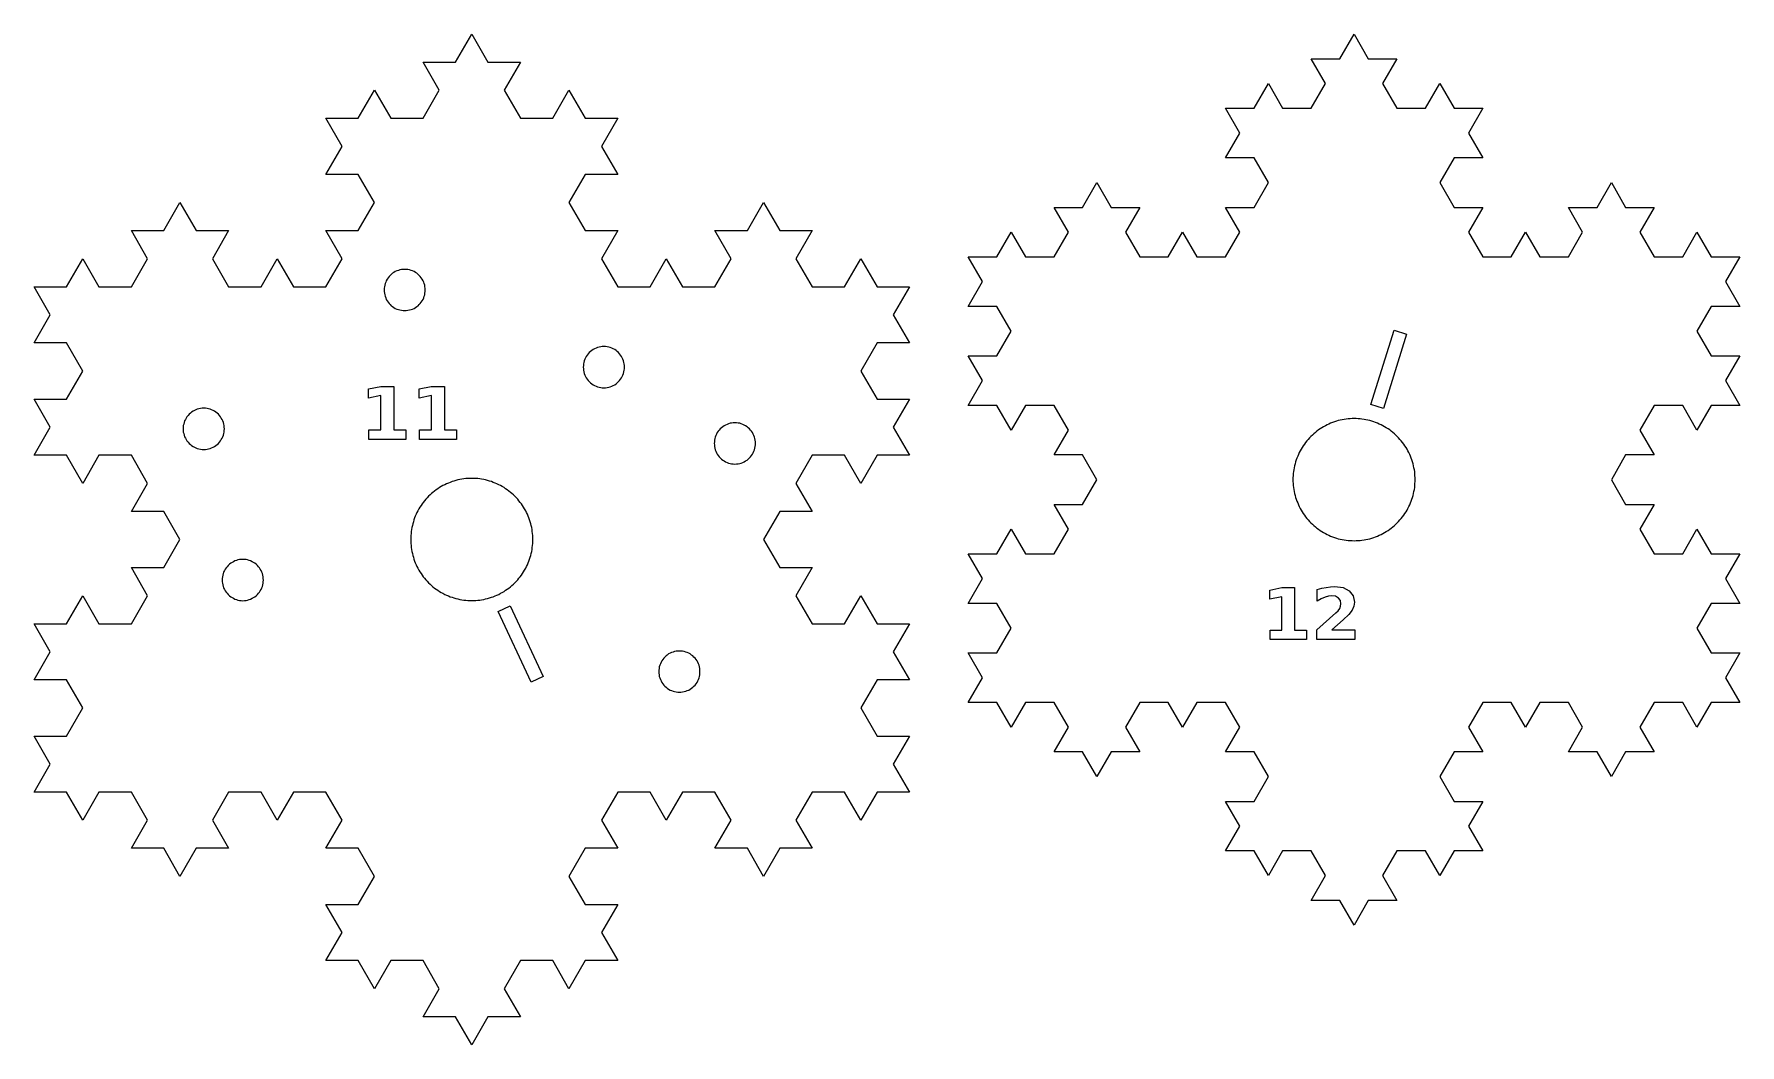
# Model space of a CAD drawing. Header units: millimetres. Extents: x 0 to 476, y 5 to 280.
# Drawn here: x 232.7 to 348.6, y 83.3 to 152 of the extents above; entities that cross this region are included whole.
import ezdxf

# ---------------------------------------------------------------- set-up
doc = ezdxf.new("R2010")
doc.units = ezdxf.units.MM
doc.layers.add('CUT', color=1, linetype='Continuous')
doc.layers.add('ENGRAVE', color=7, linetype='Continuous')

msp = doc.modelspace()

# ---------------------------------------------------------------- linework, layer by layer
at = {"layer": 'CUT'}
for points in [[(265.7, 150.09), (264.6, 148.19), (265.7, 146.28), (267.9, 146.28), (269, 148.19), (270.11, 146.28), (272.31, 146.28), (271.21, 144.37), (272.31, 142.46), (270.11, 142.46), (269, 140.56), (270.11, 138.65), (272.31, 138.65), (271.21, 136.74), (272.31, 134.83), (274.51, 134.83), (275.61, 136.74), (276.71, 134.83), (278.92, 134.83), (280.02, 136.74), (278.92, 138.65), (281.12, 138.65), (282.22, 140.56), (283.32, 138.65), (285.52, 138.65), (284.42, 136.74), (285.52, 134.83), (287.73, 134.83), (288.83, 136.74), (289.93, 134.83), (292.13, 134.83), (291.03, 132.93), (292.13, 131.02), (289.93, 131.02), (288.83, 129.11), (289.93, 127.2), (292.13, 127.2), (291.03, 125.3), (292.13, 123.39), (289.93, 123.39), (288.83, 121.48), (287.73, 123.39), (285.52, 123.39), (284.42, 121.48), (285.52, 119.57), (283.32, 119.57), (282.22, 117.67), (283.32, 115.76), (285.52, 115.76), (284.42, 113.85), (285.52, 111.94), (287.73, 111.94), (288.83, 113.85), (289.93, 111.94), (292.13, 111.94), (291.03, 110.04), (292.13, 108.13), (289.93, 108.13), (288.83, 106.22), (289.93, 104.31), (292.13, 104.31), (291.03, 102.41), (292.13, 100.5), (289.93, 100.5), (288.83, 98.59), (287.73, 100.5), (285.52, 100.5), (284.42, 98.59), (285.52, 96.69), (283.32, 96.69), (282.22, 94.78), (281.12, 96.69), (278.92, 96.69), (280.02, 98.59), (278.92, 100.5), (276.71, 100.5), (275.61, 98.59), (274.51, 100.5), (272.31, 100.5), (271.21, 98.59), (272.31, 96.69), (270.11, 96.69), (269, 94.78), (270.11, 92.87), (272.31, 92.87), (271.21, 90.96), (272.31, 89.06), (270.11, 89.06), (269, 87.15), (267.9, 89.06), (265.7, 89.06), (264.6, 87.15), (265.7, 85.24), (263.5, 85.24), (262.4, 83.33), (261.3, 85.24), (259.09, 85.24), (260.19, 87.15), (259.09, 89.06), (256.89, 89.06), (255.79, 87.15), (254.69, 89.06), (252.49, 89.06), (253.59, 90.96), (252.49, 92.87), (254.69, 92.87), (255.79, 94.78), (254.69, 96.69), (252.49, 96.69), (253.59, 98.59), (252.49, 100.5), (250.28, 100.5), (249.18, 98.59), (248.08, 100.5), (245.88, 100.5), (244.78, 98.59), (245.88, 96.69), (243.68, 96.69), (242.57, 94.78), (241.47, 96.69), (239.27, 96.69), (240.37, 98.59), (239.27, 100.5), (237.07, 100.5), (235.97, 98.59), (234.87, 100.5), (232.66, 100.5), (233.76, 102.41), (232.66, 104.31), (234.87, 104.31), (235.97, 106.22), (234.87, 108.13), (232.66, 108.13), (233.76, 110.04), (232.66, 111.94), (234.87, 111.94), (235.97, 113.85), (237.07, 111.94), (239.27, 111.94), (240.37, 113.85), (239.27, 115.76), (241.47, 115.76), (242.57, 117.67), (241.47, 119.57), (239.27, 119.57), (240.37, 121.48), (239.27, 123.39), (237.07, 123.39), (235.97, 121.48), (234.87, 123.39), (232.66, 123.39), (233.76, 125.3), (232.66, 127.2), (234.87, 127.2), (235.97, 129.11), (234.87, 131.02), (232.66, 131.02), (233.76, 132.93), (232.66, 134.83), (234.87, 134.83), (235.97, 136.74), (237.07, 134.83), (239.27, 134.83), (240.37, 136.74), (239.27, 138.65), (241.47, 138.65), (242.57, 140.56), (243.68, 138.65), (245.88, 138.65), (244.78, 136.74), (245.88, 134.83), (248.08, 134.83), (249.18, 136.74), (250.28, 134.83), (252.49, 134.83), (253.59, 136.74), (252.49, 138.65), (254.69, 138.65), (255.79, 140.56), (254.69, 142.46), (252.49, 142.46), (253.59, 144.37), (252.49, 146.28), (254.69, 146.28), (255.79, 148.19), (256.89, 146.28), (259.09, 146.28), (260.19, 148.19), (259.09, 150.09), (261.3, 150.09), (262.4, 152), (263.5, 150.09), (265.7, 150.09)], [(323.31, 150.32), (325.25, 150.32), (324.28, 148.64), (325.25, 146.96), (327.2, 146.96), (328.17, 148.64), (329.14, 146.96), (331.08, 146.96), (330.11, 145.27), (331.08, 143.59), (329.14, 143.59), (328.17, 141.91), (329.14, 140.23), (331.08, 140.23), (330.11, 138.55), (331.08, 136.87), (333.02, 136.87), (333.99, 138.55), (334.96, 136.87), (336.9, 136.87), (337.87, 138.55), (336.9, 140.23), (338.85, 140.23), (339.82, 141.91), (340.79, 140.23), (342.73, 140.23), (341.76, 138.55), (342.73, 136.87), (344.67, 136.87), (345.64, 138.55), (346.61, 136.87), (348.55, 136.87), (347.58, 135.19), (348.55, 133.5), (346.61, 133.5), (345.64, 131.82), (346.61, 130.14), (348.55, 130.14), (347.58, 128.46), (348.55, 126.78), (346.61, 126.78), (345.64, 125.1), (344.67, 126.78), (342.73, 126.78), (341.76, 125.1), (342.73, 123.41), (340.79, 123.41), (339.82, 121.73), (340.79, 120.05), (342.73, 120.05), (341.76, 118.37), (342.73, 116.69), (344.67, 116.69), (345.64, 118.37), (346.61, 116.69), (348.55, 116.69), (347.58, 115.01), (348.55, 113.33), (346.61, 113.33), (345.64, 111.64), (346.61, 109.96), (348.55, 109.96), (347.58, 108.28), (348.55, 106.6), (346.61, 106.6), (345.64, 104.92), (344.67, 106.6), (342.73, 106.6), (341.76, 104.92), (342.73, 103.24), (340.79, 103.24), (339.82, 101.56), (338.85, 103.24), (336.9, 103.24), (337.87, 104.92), (336.9, 106.6), (334.96, 106.6), (333.99, 104.92), (333.02, 106.6), (331.08, 106.6), (330.11, 104.92), (331.08, 103.24), (329.14, 103.24), (328.17, 101.56), (329.14, 99.87), (331.08, 99.87), (330.11, 98.19), (331.08, 96.51), (329.14, 96.51), (328.17, 94.83), (327.2, 96.51), (325.25, 96.51), (324.28, 94.83), (325.25, 93.15), (323.31, 93.15), (322.34, 91.47), (321.37, 93.15), (319.43, 93.15), (320.4, 94.83), (319.43, 96.51), (317.49, 96.51), (316.52, 94.83), (315.55, 96.51), (313.6, 96.51), (314.58, 98.19), (313.6, 99.87), (315.55, 99.87), (316.52, 101.56), (315.55, 103.24), (313.6, 103.24), (314.58, 104.92), (313.6, 106.6), (311.66, 106.6), (310.69, 104.92), (309.72, 106.6), (307.78, 106.6), (306.81, 104.92), (307.78, 103.24), (305.84, 103.24), (304.87, 101.56), (303.9, 103.24), (301.96, 103.24), (302.93, 104.92), (301.96, 106.6), (300.01, 106.6), (299.04, 104.92), (298.07, 106.6), (296.13, 106.6), (297.1, 108.28), (296.13, 109.96), (298.07, 109.96), (299.04, 111.64), (298.07, 113.33), (296.13, 113.33), (297.1, 115.01), (296.13, 116.69), (298.07, 116.69), (299.04, 118.37), (300.01, 116.69), (301.96, 116.69), (302.93, 118.37), (301.96, 120.05), (303.9, 120.05), (304.87, 121.73), (303.9, 123.41), (301.96, 123.41), (302.93, 125.1), (301.96, 126.78), (300.01, 126.78), (299.04, 125.1), (298.07, 126.78), (296.13, 126.78), (297.1, 128.46), (296.13, 130.14), (298.07, 130.14), (299.04, 131.82), (298.07, 133.5), (296.13, 133.5), (297.1, 135.19), (296.13, 136.87), (298.07, 136.87), (299.04, 138.55), (300.01, 136.87), (301.96, 136.87), (302.93, 138.55), (301.96, 140.23), (303.9, 140.23), (304.87, 141.91), (305.84, 140.23), (307.78, 140.23), (306.81, 138.55), (307.78, 136.87), (309.72, 136.87), (310.69, 138.55), (311.66, 136.87), (313.6, 136.87), (314.58, 138.55), (313.6, 140.23), (315.55, 140.23), (316.52, 141.91), (315.55, 143.59), (313.6, 143.59), (314.58, 145.27), (313.6, 146.96), (315.55, 146.96), (316.52, 148.64), (317.49, 146.96), (319.43, 146.96), (320.4, 148.64), (319.43, 150.32), (321.37, 150.32), (322.34, 152), (323.31, 150.32)], [(259.22, 134.4), (259.24, 134.51), (259.24, 134.62), (259.24, 134.73), (259.22, 134.84), (259.2, 134.94), (259.17, 135.05), (259.13, 135.15), (259.09, 135.25), (259.03, 135.35), (258.97, 135.44), (258.9, 135.53), (258.83, 135.61), (258.75, 135.68), (258.66, 135.75), (258.57, 135.81), (258.48, 135.87), (258.38, 135.91), (258.27, 135.95), (258.17, 135.98), (258.06, 136), (257.95, 136.01), (257.84, 136.02), (257.73, 136.01), (257.62, 136), (257.51, 135.98), (257.41, 135.95), (257.3, 135.91), (257.2, 135.87), (257.11, 135.81), (257.02, 135.75), (256.93, 135.68), (256.85, 135.61), (256.78, 135.53), (256.71, 135.44), (256.65, 135.35), (256.59, 135.25), (256.55, 135.15), (256.51, 135.05), (256.48, 134.94), (256.46, 134.84), (256.44, 134.73), (256.44, 134.62), (256.44, 134.51), (256.46, 134.4), (256.48, 134.29), (256.51, 134.19), (256.55, 134.08), (256.59, 133.98), (256.65, 133.89), (256.71, 133.79), (256.78, 133.71), (256.85, 133.63), (256.93, 133.55), (257.02, 133.49), (257.11, 133.42), (257.2, 133.37), (257.3, 133.32), (257.41, 133.29), (257.51, 133.26), (257.62, 133.24), (257.73, 133.22), (257.84, 133.22), (257.95, 133.22), (258.06, 133.24), (258.17, 133.26), (258.27, 133.29), (258.38, 133.32), (258.48, 133.37), (258.57, 133.42), (258.66, 133.49), (258.75, 133.55), (258.83, 133.63), (258.9, 133.71), (258.97, 133.79), (259.03, 133.89), (259.09, 133.98), (259.13, 134.08), (259.17, 134.19), (259.2, 134.29), (259.22, 134.4)], [(272.76, 129.16), (272.77, 129.27), (272.77, 129.38), (272.77, 129.49), (272.76, 129.6), (272.74, 129.7), (272.71, 129.81), (272.67, 129.91), (272.62, 130.01), (272.57, 130.11), (272.51, 130.2), (272.44, 130.29), (272.36, 130.37), (272.28, 130.44), (272.2, 130.51), (272.11, 130.57), (272.01, 130.62), (271.91, 130.67), (271.81, 130.71), (271.7, 130.74), (271.59, 130.76), (271.48, 130.77), (271.37, 130.78), (271.26, 130.77), (271.16, 130.76), (271.05, 130.74), (270.94, 130.71), (270.84, 130.67), (270.74, 130.62), (270.64, 130.57), (270.55, 130.51), (270.47, 130.44), (270.38, 130.37), (270.31, 130.29), (270.24, 130.2), (270.18, 130.11), (270.13, 130.01), (270.08, 129.91), (270.04, 129.81), (270.01, 129.7), (269.99, 129.6), (269.98, 129.49), (269.97, 129.38), (269.98, 129.27), (269.99, 129.16), (270.01, 129.05), (270.04, 128.94), (270.08, 128.84), (270.13, 128.74), (270.18, 128.64), (270.24, 128.55), (270.31, 128.47), (270.38, 128.39), (270.47, 128.31), (270.55, 128.24), (270.64, 128.18), (270.74, 128.13), (270.84, 128.08), (270.94, 128.04), (271.05, 128.01), (271.16, 127.99), (271.26, 127.98), (271.37, 127.98), (271.48, 127.98), (271.59, 127.99), (271.7, 128.01), (271.81, 128.04), (271.91, 128.08), (272.01, 128.13), (272.11, 128.18), (272.2, 128.24), (272.28, 128.31), (272.36, 128.39), (272.44, 128.47), (272.51, 128.55), (272.57, 128.64), (272.62, 128.74), (272.67, 128.84), (272.71, 128.94), (272.74, 129.05), (272.76, 129.16)], [(245.58, 125.07), (245.59, 125.18), (245.58, 125.29), (245.57, 125.4), (245.55, 125.51), (245.52, 125.62), (245.48, 125.72), (245.43, 125.82), (245.38, 125.91), (245.32, 126.01), (245.25, 126.09), (245.18, 126.17), (245.1, 126.25), (245.01, 126.32), (244.92, 126.38), (244.82, 126.43), (244.72, 126.48), (244.62, 126.51), (244.51, 126.54), (244.41, 126.57), (244.3, 126.58), (244.19, 126.58), (244.08, 126.58), (243.97, 126.57), (243.86, 126.54), (243.75, 126.51), (243.65, 126.48), (243.55, 126.43), (243.46, 126.38), (243.36, 126.32), (243.28, 126.25), (243.2, 126.17), (243.12, 126.09), (243.05, 126.01), (242.99, 125.91), (242.94, 125.82), (242.89, 125.72), (242.86, 125.62), (242.83, 125.51), (242.8, 125.4), (242.79, 125.29), (242.79, 125.18), (242.79, 125.07), (242.8, 124.96), (242.83, 124.86), (242.86, 124.75), (242.89, 124.65), (242.94, 124.55), (242.99, 124.45), (243.05, 124.36), (243.12, 124.27), (243.2, 124.19), (243.28, 124.12), (243.36, 124.05), (243.46, 123.99), (243.55, 123.94), (243.65, 123.89), (243.75, 123.85), (243.86, 123.82), (243.97, 123.8), (244.08, 123.79), (244.19, 123.78), (244.3, 123.79), (244.41, 123.8), (244.51, 123.82), (244.62, 123.85), (244.72, 123.89), (244.82, 123.94), (244.92, 123.99), (245.01, 124.05), (245.1, 124.12), (245.18, 124.19), (245.25, 124.27), (245.32, 124.36), (245.38, 124.45), (245.43, 124.55), (245.48, 124.65), (245.52, 124.75), (245.55, 124.86), (245.57, 124.96), (245.58, 125.07)], [(281.66, 123.98), (281.67, 124.09), (281.67, 124.19), (281.67, 124.3), (281.66, 124.41), (281.63, 124.52), (281.6, 124.63), (281.57, 124.73), (281.52, 124.83), (281.47, 124.93), (281.41, 125.02), (281.34, 125.1), (281.26, 125.18), (281.18, 125.26), (281.1, 125.33), (281, 125.39), (280.91, 125.44), (280.81, 125.49), (280.71, 125.53), (280.6, 125.56), (280.49, 125.58), (280.38, 125.59), (280.27, 125.59), (280.16, 125.59), (280.05, 125.58), (279.95, 125.56), (279.84, 125.53), (279.74, 125.49), (279.64, 125.44), (279.54, 125.39), (279.45, 125.33), (279.36, 125.26), (279.28, 125.18), (279.21, 125.1), (279.14, 125.02), (279.08, 124.93), (279.03, 124.83), (278.98, 124.73), (278.94, 124.63), (278.91, 124.52), (278.89, 124.41), (278.88, 124.3), (278.87, 124.19), (278.88, 124.09), (278.89, 123.98), (278.91, 123.87), (278.94, 123.76), (278.98, 123.66), (279.03, 123.56), (279.08, 123.46), (279.14, 123.37), (279.21, 123.29), (279.28, 123.21), (279.36, 123.13), (279.45, 123.06), (279.54, 123), (279.64, 122.95), (279.74, 122.9), (279.84, 122.86), (279.95, 122.83), (280.05, 122.81), (280.16, 122.8), (280.27, 122.79), (280.38, 122.8), (280.49, 122.81), (280.6, 122.83), (280.71, 122.86), (280.81, 122.9), (280.91, 122.95), (281, 123), (281.1, 123.06), (281.18, 123.13), (281.26, 123.21), (281.34, 123.29), (281.41, 123.37), (281.47, 123.46), (281.52, 123.56), (281.57, 123.66), (281.6, 123.76), (281.63, 123.87), (281.66, 123.98)], [(326.49, 121.87), (326.48, 122), (326.47, 122.14), (326.46, 122.28), (326.44, 122.41), (326.41, 122.54), (326.38, 122.68), (326.35, 122.81), (326.31, 122.94), (326.27, 123.07), (326.23, 123.2), (326.18, 123.32), (326.12, 123.45), (326.06, 123.57), (326, 123.69), (325.94, 123.81), (325.87, 123.92), (325.79, 124.04), (325.72, 124.15), (325.63, 124.26), (325.55, 124.37), (325.46, 124.47), (325.37, 124.57), (325.28, 124.67), (325.18, 124.76), (325.08, 124.85), (324.97, 124.94), (324.87, 125.03), (324.76, 125.11), (324.65, 125.18), (324.53, 125.26), (324.42, 125.33), (324.3, 125.39), (324.18, 125.46), (324.05, 125.51), (323.93, 125.57), (323.8, 125.62), (323.68, 125.66), (323.55, 125.7), (323.42, 125.74), (323.28, 125.77), (323.15, 125.8), (323.02, 125.83), (322.88, 125.85), (322.75, 125.86), (322.61, 125.87), (322.48, 125.88), (322.34, 125.88), (322.21, 125.88), (322.07, 125.87), (321.94, 125.86), (321.8, 125.85), (321.67, 125.83), (321.53, 125.8), (321.4, 125.77), (321.27, 125.74), (321.14, 125.7), (321.01, 125.66), (320.88, 125.62), (320.75, 125.57), (320.63, 125.51), (320.51, 125.46), (320.39, 125.39), (320.27, 125.33), (320.15, 125.26), (320.04, 125.18), (319.92, 125.11), (319.82, 125.03), (319.71, 124.94), (319.61, 124.85), (319.51, 124.76), (319.41, 124.67), (319.31, 124.57), (319.22, 124.47), (319.13, 124.37), (319.05, 124.26), (318.97, 124.15), (318.89, 124.04), (318.82, 123.92), (318.75, 123.81), (318.68, 123.69), (318.62, 123.57), (318.56, 123.45), (318.51, 123.32), (318.46, 123.2), (318.41, 123.07), (318.37, 122.94), (318.33, 122.81), (318.3, 122.68), (318.27, 122.54), (318.25, 122.41), (318.23, 122.28), (318.21, 122.14), (318.2, 122), (318.19, 121.87), (318.19, 121.73), (318.19, 121.6), (318.2, 121.46), (318.21, 121.33), (318.23, 121.19), (318.25, 121.06), (318.27, 120.92), (318.3, 120.79), (318.33, 120.66), (318.37, 120.53), (318.41, 120.4), (318.46, 120.27), (318.51, 120.15), (318.56, 120.02), (318.62, 119.9), (318.68, 119.78), (318.75, 119.66), (318.82, 119.54), (318.89, 119.43), (318.97, 119.32), (319.05, 119.21), (319.13, 119.1), (319.22, 119), (319.31, 118.9), (319.41, 118.8), (319.51, 118.7), (319.61, 118.61), (319.71, 118.53), (319.82, 118.44), (319.92, 118.36), (320.04, 118.28), (320.15, 118.21), (320.27, 118.14), (320.39, 118.07), (320.51, 118.01), (320.63, 117.95), (320.75, 117.9), (320.88, 117.85), (321.01, 117.8), (321.14, 117.76), (321.27, 117.72), (321.4, 117.69), (321.53, 117.66), (321.67, 117.64), (321.8, 117.62), (321.94, 117.6), (322.07, 117.59), (322.21, 117.59), (322.34, 117.58), (322.48, 117.59), (322.61, 117.59), (322.75, 117.6), (322.88, 117.62), (323.02, 117.64), (323.15, 117.66), (323.28, 117.69), (323.42, 117.72), (323.55, 117.76), (323.68, 117.8), (323.8, 117.85), (323.93, 117.9), (324.05, 117.95), (324.18, 118.01), (324.3, 118.07), (324.42, 118.14), (324.53, 118.21), (324.65, 118.28), (324.76, 118.36), (324.87, 118.44), (324.97, 118.53), (325.08, 118.61), (325.18, 118.7), (325.28, 118.8), (325.37, 118.9), (325.46, 119), (325.55, 119.1), (325.63, 119.21), (325.72, 119.32), (325.79, 119.43), (325.87, 119.54), (325.94, 119.66), (326, 119.78), (326.06, 119.9), (326.12, 120.02), (326.18, 120.15), (326.23, 120.27), (326.27, 120.4), (326.31, 120.53), (326.35, 120.66), (326.38, 120.79), (326.41, 120.92), (326.44, 121.06), (326.46, 121.19), (326.47, 121.33), (326.48, 121.46), (326.49, 121.6), (326.49, 121.73), (326.49, 121.87)], [(266.54, 117.94), (266.53, 118.07), (266.51, 118.21), (266.49, 118.34), (266.47, 118.48), (266.44, 118.61), (266.41, 118.74), (266.37, 118.87), (266.33, 119), (266.28, 119.13), (266.23, 119.25), (266.18, 119.38), (266.12, 119.5), (266.06, 119.62), (265.99, 119.74), (265.92, 119.86), (265.85, 119.97), (265.77, 120.08), (265.69, 120.19), (265.6, 120.3), (265.52, 120.4), (265.43, 120.5), (265.33, 120.6), (265.23, 120.7), (265.13, 120.79), (265.03, 120.87), (264.92, 120.96), (264.81, 121.04), (264.7, 121.12), (264.59, 121.19), (264.47, 121.26), (264.35, 121.33), (264.23, 121.39), (264.11, 121.45), (263.98, 121.5), (263.86, 121.55), (263.73, 121.6), (263.6, 121.64), (263.47, 121.68), (263.34, 121.71), (263.21, 121.74), (263.07, 121.76), (262.94, 121.78), (262.8, 121.8), (262.67, 121.81), (262.53, 121.81), (262.4, 121.82), (262.26, 121.81), (262.13, 121.81), (261.99, 121.8), (261.86, 121.78), (261.72, 121.76), (261.59, 121.74), (261.45, 121.71), (261.32, 121.68), (261.19, 121.64), (261.06, 121.6), (260.93, 121.55), (260.81, 121.5), (260.68, 121.45), (260.56, 121.39), (260.44, 121.33), (260.32, 121.26), (260.21, 121.19), (260.09, 121.12), (259.98, 121.04), (259.87, 120.96), (259.76, 120.87), (259.66, 120.79), (259.56, 120.7), (259.46, 120.6), (259.37, 120.5), (259.28, 120.4), (259.19, 120.3), (259.1, 120.19), (259.02, 120.08), (258.95, 119.97), (258.87, 119.86), (258.8, 119.74), (258.74, 119.62), (258.67, 119.5), (258.62, 119.38), (258.56, 119.25), (258.51, 119.13), (258.47, 119), (258.43, 118.87), (258.39, 118.74), (258.36, 118.61), (258.33, 118.48), (258.3, 118.34), (258.28, 118.21), (258.27, 118.07), (258.26, 117.94), (258.25, 117.8), (258.25, 117.67), (258.25, 117.53), (258.26, 117.4), (258.27, 117.26), (258.28, 117.12), (258.3, 116.99), (258.33, 116.86), (258.36, 116.72), (258.39, 116.59), (258.43, 116.46), (258.47, 116.33), (258.51, 116.2), (258.56, 116.08), (258.62, 115.95), (258.67, 115.83), (258.74, 115.71), (258.8, 115.59), (258.87, 115.48), (258.95, 115.36), (259.02, 115.25), (259.1, 115.14), (259.19, 115.03), (259.28, 114.93), (259.37, 114.83), (259.46, 114.73), (259.56, 114.64), (259.66, 114.55), (259.76, 114.46), (259.87, 114.37), (259.98, 114.29), (260.09, 114.22), (260.21, 114.14), (260.32, 114.07), (260.44, 114.01), (260.56, 113.94), (260.68, 113.89), (260.81, 113.83), (260.93, 113.78), (261.06, 113.74), (261.19, 113.7), (261.32, 113.66), (261.45, 113.63), (261.59, 113.6), (261.72, 113.57), (261.86, 113.55), (261.99, 113.54), (262.13, 113.53), (262.26, 113.52), (262.4, 113.52), (262.53, 113.52), (262.67, 113.53), (262.8, 113.54), (262.94, 113.55), (263.07, 113.57), (263.21, 113.6), (263.34, 113.63), (263.47, 113.66), (263.6, 113.7), (263.73, 113.74), (263.86, 113.78), (263.98, 113.83), (264.11, 113.89), (264.23, 113.94), (264.35, 114.01), (264.47, 114.07), (264.59, 114.14), (264.7, 114.22), (264.81, 114.29), (264.92, 114.37), (265.03, 114.46), (265.13, 114.55), (265.23, 114.64), (265.33, 114.73), (265.43, 114.83), (265.52, 114.93), (265.6, 115.03), (265.69, 115.14), (265.77, 115.25), (265.85, 115.36), (265.92, 115.48), (265.99, 115.59), (266.06, 115.71), (266.12, 115.83), (266.18, 115.95), (266.23, 116.08), (266.28, 116.2), (266.33, 116.33), (266.37, 116.46), (266.41, 116.59), (266.44, 116.72), (266.47, 116.86), (266.49, 116.99), (266.51, 117.12), (266.53, 117.26), (266.54, 117.4), (266.54, 117.53), (266.55, 117.67), (266.54, 117.8), (266.54, 117.94)], [(248.22, 114.7), (248.23, 114.8), (248.24, 114.91), (248.23, 115.02), (248.22, 115.13), (248.2, 115.24), (248.17, 115.35), (248.13, 115.45), (248.09, 115.55), (248.03, 115.65), (247.97, 115.74), (247.9, 115.82), (247.83, 115.9), (247.75, 115.98), (247.66, 116.05), (247.57, 116.11), (247.47, 116.16), (247.37, 116.21), (247.27, 116.25), (247.17, 116.28), (247.06, 116.3), (246.95, 116.31), (246.84, 116.31), (246.73, 116.31), (246.62, 116.3), (246.51, 116.28), (246.41, 116.25), (246.3, 116.21), (246.2, 116.16), (246.11, 116.11), (246.02, 116.05), (245.93, 115.98), (245.85, 115.9), (245.77, 115.82), (245.71, 115.74), (245.64, 115.65), (245.59, 115.55), (245.54, 115.45), (245.51, 115.35), (245.48, 115.24), (245.46, 115.13), (245.44, 115.02), (245.44, 114.91), (245.44, 114.8), (245.46, 114.7), (245.48, 114.59), (245.51, 114.48), (245.54, 114.38), (245.59, 114.28), (245.64, 114.18), (245.71, 114.09), (245.77, 114.01), (245.85, 113.92), (245.93, 113.85), (246.02, 113.78), (246.11, 113.72), (246.2, 113.67), (246.3, 113.62), (246.41, 113.58), (246.51, 113.55), (246.62, 113.53), (246.73, 113.52), (246.84, 113.51), (246.95, 113.52), (247.06, 113.53), (247.17, 113.55), (247.27, 113.58), (247.37, 113.62), (247.47, 113.67), (247.57, 113.72), (247.66, 113.78), (247.75, 113.85), (247.83, 113.92), (247.9, 114.01), (247.97, 114.09), (248.03, 114.18), (248.09, 114.28), (248.13, 114.38), (248.17, 114.48), (248.2, 114.59), (248.22, 114.7)], [(277.9, 108.58), (277.9, 108.69), (277.9, 108.8), (277.89, 108.91), (277.87, 109.02), (277.84, 109.12), (277.8, 109.23), (277.75, 109.33), (277.7, 109.42), (277.64, 109.52), (277.57, 109.6), (277.49, 109.68), (277.41, 109.76), (277.33, 109.82), (277.24, 109.89), (277.14, 109.94), (277.04, 109.99), (276.94, 110.02), (276.83, 110.05), (276.72, 110.07), (276.61, 110.09), (276.5, 110.09), (276.4, 110.09), (276.29, 110.07), (276.18, 110.05), (276.07, 110.02), (275.97, 109.99), (275.87, 109.94), (275.77, 109.89), (275.68, 109.82), (275.6, 109.76), (275.52, 109.68), (275.44, 109.6), (275.37, 109.52), (275.31, 109.42), (275.26, 109.33), (275.21, 109.23), (275.17, 109.12), (275.14, 109.02), (275.12, 108.91), (275.11, 108.8), (275.1, 108.69), (275.11, 108.58), (275.12, 108.47), (275.14, 108.37), (275.17, 108.26), (275.21, 108.16), (275.26, 108.06), (275.31, 107.96), (275.37, 107.87), (275.44, 107.78), (275.52, 107.7), (275.6, 107.63), (275.68, 107.56), (275.77, 107.5), (275.87, 107.44), (275.97, 107.4), (276.07, 107.36), (276.18, 107.33), (276.29, 107.31), (276.4, 107.3), (276.5, 107.29), (276.61, 107.3), (276.72, 107.31), (276.83, 107.33), (276.94, 107.36), (277.04, 107.4), (277.14, 107.44), (277.24, 107.5), (277.33, 107.56), (277.41, 107.63), (277.49, 107.7), (277.57, 107.78), (277.64, 107.87), (277.7, 107.96), (277.75, 108.06), (277.8, 108.16), (277.84, 108.26), (277.87, 108.37), (277.89, 108.47), (277.9, 108.58)]]:
    msp.add_lwpolyline(points, close=True, dxfattribs=at)
at = {"layer": 'ENGRAVE'}
for points in [[(324.33, 126.56), (323.47, 126.83), (325.06, 131.89), (325.91, 131.62), (324.33, 126.56)], [(256.22, 127.44), (255.38, 127.27), (255.38, 127.9), (256.22, 128.07), (257.1, 128.07), (257.1, 125.11), (257.92, 125.11), (257.92, 124.47), (255.4, 124.47), (255.4, 125.11), (256.22, 125.11), (256.22, 127.44)], [(258.82, 127.27), (258.82, 127.9), (259.65, 128.07), (260.54, 128.07), (260.54, 125.11), (261.36, 125.11), (261.36, 124.47), (258.84, 124.47), (258.84, 125.11), (259.66, 125.11), (259.66, 127.44), (258.82, 127.27)], [(317.44, 111.5), (317.44, 113.78), (316.61, 113.61), (316.61, 114.23), (317.43, 114.41), (318.3, 114.41), (318.3, 111.5), (319.1, 111.5), (319.1, 110.87), (316.63, 110.87), (316.63, 111.5), (317.44, 111.5)], [(319.82, 110.87), (319.82, 111.54), (321.11, 112.68), (321.26, 112.83), (321.37, 112.98), (321.43, 113.14), (321.45, 113.29), (321.41, 113.52), (321.28, 113.69), (321.09, 113.81), (320.84, 113.85), (320.61, 113.82), (320.37, 113.75), (320.11, 113.64), (319.83, 113.48), (319.83, 114.26), (320.14, 114.35), (320.44, 114.41), (320.74, 114.46), (321.03, 114.47), (321.59, 114.4), (322.01, 114.19), (322.28, 113.85), (322.37, 113.41), (322.33, 113.13), (322.22, 112.87), (321.99, 112.58), (321.59, 112.2), (320.83, 111.54), (322.39, 111.54), (322.39, 110.87), (319.82, 110.87)], [(266.44, 107.97), (264.19, 112.77), (265.01, 113.15), (267.25, 108.35), (266.44, 107.97)]]:
    msp.add_lwpolyline(points, close=True, dxfattribs=at)

doc.saveas('drawing.dxf')
